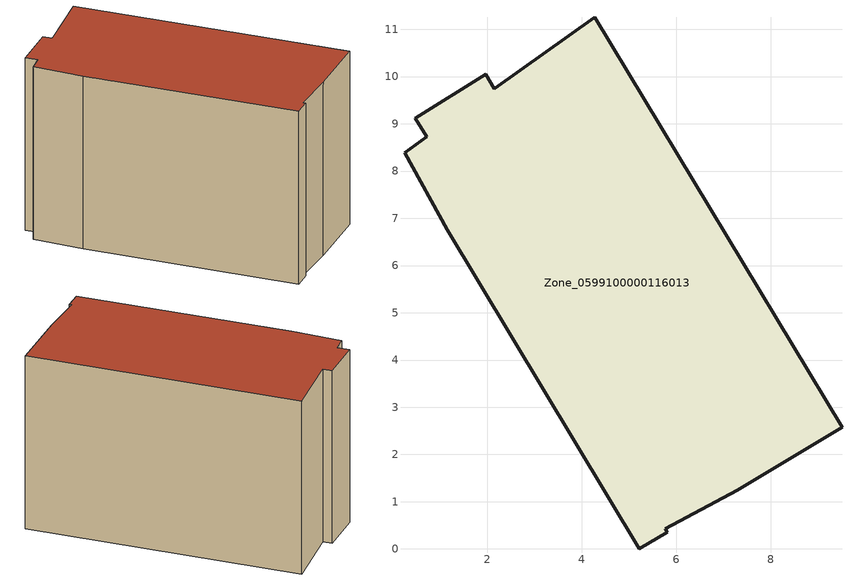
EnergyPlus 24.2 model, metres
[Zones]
Zone_0599100000116013
 floor ground (C_G): 5.76,0.43 5.81,0.36 5.21,0 1.15,6.75 0.24,8.39 0.71,8.72 0.47,9.12 1.97,10.04 2.15,9.74 4.28,11.26 9.51,2.57 7.28,1.24 z0
 wall outside (C_F): 7.28,1.24 9.51,2.57 4.28,11.26 2.15,9.74 1.97,10.04 0.47,9.12 0.71,8.72 0.24,8.39 1.15,6.75 5.21,0 5.81,0.36 5.76,0.43 7.28,1.24 z0:6.59
 roof outside (C_R): 5.81,0.36 5.76,0.43 7.28,1.24 9.51,2.57 4.28,11.26 2.15,9.74 1.97,10.04 0.47,9.12 0.71,8.72 0.24,8.39 1.15,6.75 5.21,0 z6.59
[BUILDING]
Pand.0599100000116013: North Axis=0; Terrain=City; Loads Convergence Tolerance Value=0.04; Temperature Convergence Tolerance Value=0.4; Solar Distribution=FullExterior; Maximum Number of Warmup Days=25; Minimum Number of Warmup Days=1
[Site:Location]
Rotterdam.The.Hague.AP_ZH_NLD Design_Conditions: Latitude=51.96; Longitude=4.45; Time Zone=1; Elevation=-4.5
[SITE:GROUNDTEMPERATURE:BUILDINGSURFACE]
18, 18, 18, 18, 18, 18, 18, 18, 18, 18, 18, 18
[MATERIAL] Thermal Absorptance=0.9; Solar Absorptance=0.7; Visible Absorptance=0.7
Name | Roughness | Thickness | Conductivity | Density | Specific Heat
G.TI.1946 | MediumSmooth | 0.15 | 1 | 540 | 1210
F.TI.1946 | Rough | 0.3 | 0.857143 | 1920 | 840
R.TI.1946 | MediumRough | 0.2 | 0.1 | 1500 | 1000
[CONSTRUCTION]
C_G: G.TI.1946
C_F: F.TI.1946
C_R: R.TI.1946
[ZONE]
Zone_0599100000116013: Type=1; Multiplier=1; Ceiling Height=Autocalculate; Volume=Autocalculate; Floor Area=autocalculate; Part of Total Floor Area=Yes
[ZONEINFILTRATION:DESIGNFLOWRATE]
Infil_Zone_0599100000116013: Zone or ZoneList or Space or SpaceList=Zone_0599100000116013; Schedule=AlwaysOn; Design Flow Rate Calculation Method=Flow/Area; Flow Rate per Floor Area=0.003; Constant Term Coefficient=1; Temperature Term Coefficient=0; Velocity Term Coefficient=0; Velocity Squared Term Coefficient=0
[HVACTEMPLATE:ZONE:IDEALLOADSAIRSYSTEM]
Zone_0599100000116013: Maximum Heating Supply Air Temperature=50; Minimum Cooling Supply Air Temperature=13; Maximum Heating Supply Air Humidity Ratio=0.0156; Minimum Cooling Supply Air Humidity Ratio=0.0077; Heating Limit=NoLimit; Cooling Limit=NoLimit; Dehumidification Control Type=ConstantSensibleHeatRatio; Cooling Sensible Heat Ratio=0.7; Dehumidification Setpoint=60; Humidification Control Type=None; Humidification Setpoint=30; Outdoor Air Method=None; Outdoor Air Flow Rate per Person=0.00944; Outdoor Air Flow Rate per Zone Floor Area=0; Outdoor Air Flow Rate per Zone=0; Demand Controlled Ventilation Type=None; Outdoor Air Economizer Type=NoEconomizer; Heat Recovery Type=None; Sensible Heat Recovery Effectiveness=0.7; Latent Heat Recovery Effectiveness=0.65
[ZONECONTROL:THERMOSTAT]
ThermostatControl_Zone_0599100000116013: Zone or ZoneList=Zone_0599100000116013; Control Type Schedule=DualSetpointControlType; Control 1=Thermostat_Zone_0599100000116013; Temperature Difference Between Cutout And Setpoint=0
[THERMOSTATSETPOINT:DUALSETPOINT]
Thermostat_Zone_0599100000116013: Heating Setpoint Temperature Schedule=HeatingSetpoint_Zone_0599100000116013; Cooling Setpoint Temperature Schedule=CoolingSetpoint_Zone_0599100000116013
[SCHEDULE:COMPACT]
HeatingSetpoint_Zone_0599100000116013: Through: 12/31, For: AllDays, Until: 24:00, 21
CoolingSetpoint_Zone_0599100000116013: Through: 12/31, For: AllDays, Until: 24:00, 24
DualSetpointControlType: Through: 12/31, For: AllDays, Until: 24:00, 4
AlwaysOn: Through: 12/31, For: AllDays, Until: 24:00, 1
